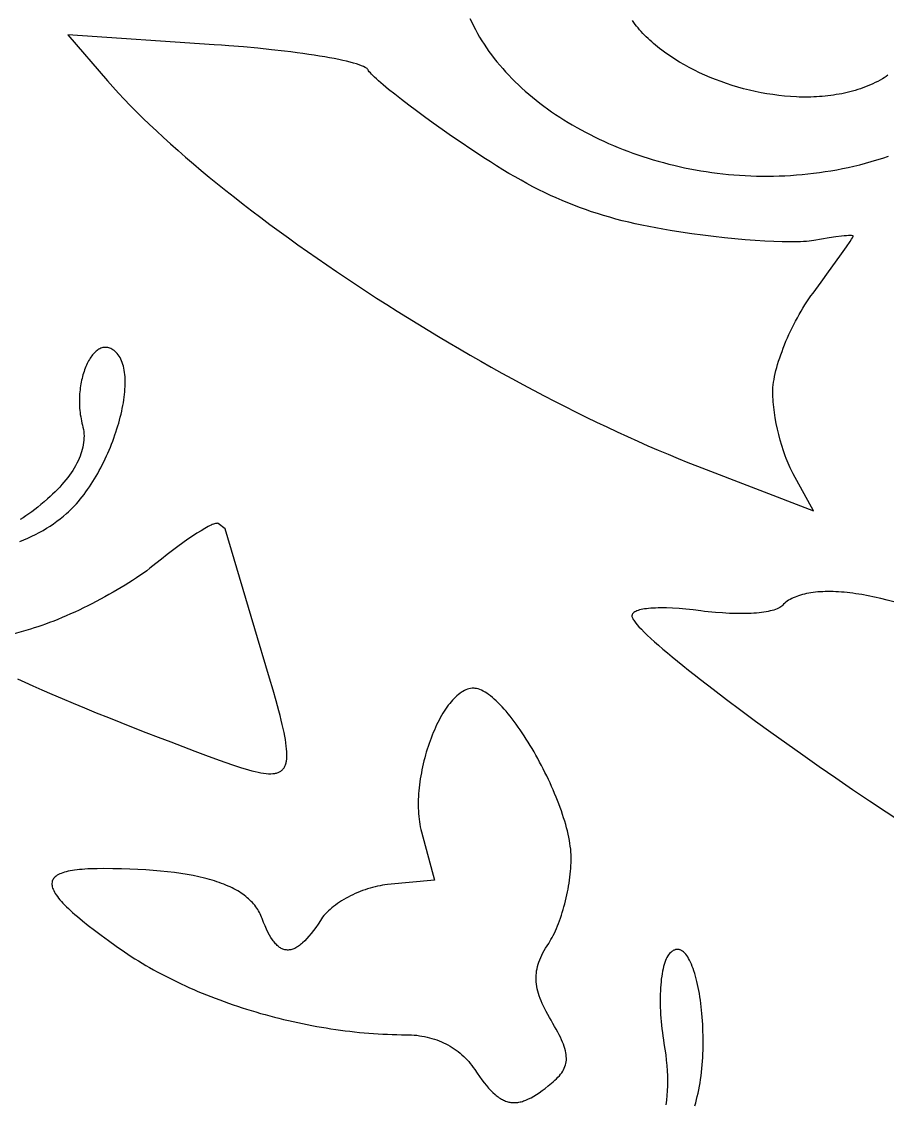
# Model space of a CAD drawing. Extents: x -500 to 500, y -999 to 1001.
# Drawn here: x 25.1 to 194.2, y -382.3 to -171.1 of the extents above; entities that cross this region are included whole.
import ezdxf

# ---------------------------------------------------------------- set-up
doc = ezdxf.new("R2010")
doc.units = 0
doc.layers.add('LAYER_1', color=18, linetype='CONTINUOUS')

msp = doc.modelspace()

# ---------------------------------------------------------------- linework, layer by layer
at = {"layer": 'LAYER_1'}
for points in [[(112.69, -170.47), (113.03, -171.2), (113.38, -171.94), (113.76, -172.66), (114.16, -173.38), (114.57, -174.1), (115, -174.81), (115.45, -175.51), (115.92, -176.21), (116.41, -176.9), (116.91, -177.59), (117.43, -178.27), (117.97, -178.94), (118.52, -179.61), (119.09, -180.27), (119.67, -180.92), (120.28, -181.56), (120.89, -182.2), (121.52, -182.83), (122.17, -183.45), (122.83, -184.07), (123.51, -184.67), (124.2, -185.27), (124.91, -185.86), (125.63, -186.44), (126.36, -187.01), (127.11, -187.58), (127.87, -188.13), (128.64, -188.68), (129.43, -189.21), (130.23, -189.74), (131.04, -190.26), (131.86, -190.77), (132.69, -191.26), (133.54, -191.75), (134.4, -192.23), (135.27, -192.7), (136.15, -193.15), (137.04, -193.6), (137.94, -194.03), (138.85, -194.46), (139.77, -194.87), (140.7, -195.27), (141.64, -195.66), (142.59, -196.04), (143.55, -196.4), (144.52, -196.76), (145.49, -197.1), (146.48, -197.43), (147.47, -197.75), (148.47, -198.05), (149.48, -198.34), (150.49, -198.62), (151.51, -198.89), (152.54, -199.14), (153.58, -199.38), (154.62, -199.61), (155.67, -199.82), (156.72, -200.02), (157.78, -200.2), (158.85, -200.37), (159.92, -200.53), (160.99, -200.67), (162.07, -200.79), (163.16, -200.91), (164.25, -201), (165.34, -201.08), (166.44, -201.15), (167.54, -201.2), (168.64, -201.24), (169.75, -201.26), (170.86, -201.26), (171.97, -201.25), (173.09, -201.22), (174.21, -201.17), (175.33, -201.11), (176.45, -201.03), (177.57, -200.94), (178.69, -200.83), (179.82, -200.7), (180.95, -200.55), (182.07, -200.38), (183.2, -200.2), (184.33, -200), (185.45, -199.78), (186.58, -199.55), (187.7, -199.29), (188.83, -199.02), (189.95, -198.73), (191.07, -198.42), (192.19, -198.09), (193.31, -197.74), (194.43, -197.38)], [(194.34, -181.57), (193.99, -181.81), (193.62, -182.05), (193.24, -182.27), (192.79, -182.52), (192.33, -182.76), (191.86, -183), (191.39, -183.22), (190.91, -183.43), (190.43, -183.64), (189.94, -183.83), (189.45, -184.01), (188.95, -184.19), (188.44, -184.35), (187.93, -184.51), (187.42, -184.66), (186.9, -184.8), (186.38, -184.92), (185.85, -185.04), (185.32, -185.16), (184.79, -185.26), (184.25, -185.35), (183.71, -185.44), (183.16, -185.51), (182.62, -185.58), (182.07, -185.64), (181.51, -185.69), (180.96, -185.73), (180.4, -185.77), (179.84, -185.79), (179.27, -185.81), (178.71, -185.82), (178.14, -185.83), (177.58, -185.82), (177.01, -185.81), (176.44, -185.79), (175.29, -185.72), (174.14, -185.63), (173, -185.51), (171.85, -185.35), (170.7, -185.18), (169.56, -184.97), (168.42, -184.73), (167.28, -184.48), (166.15, -184.19), (165.03, -183.88), (163.92, -183.55), (162.82, -183.19), (161.74, -182.81), (160.66, -182.4), (159.6, -181.98), (158.56, -181.53), (157.54, -181.06), (156.53, -180.58), (155.54, -180.07), (154.58, -179.54), (153.64, -179), (152.73, -178.44), (151.84, -177.86), (150.97, -177.26), (150.14, -176.65), (149.73, -176.34), (149.34, -176.02), (148.95, -175.71), (148.56, -175.38), (148.19, -175.06), (147.83, -174.73), (147.47, -174.4), (147.12, -174.06), (146.78, -173.72), (146.45, -173.38), (146.13, -173.03), (145.82, -172.69), (145.52, -172.33), (145.22, -171.98), (144.94, -171.62), (144.67, -171.26), (144.41, -170.9)], [(24.8, -272.58), (25.58, -272.26), (26.35, -271.92), (27.11, -271.57), (27.86, -271.2), (28.59, -270.82), (29.31, -270.42), (30.01, -270), (30.7, -269.56), (31.38, -269.11), (32.03, -268.64), (32.68, -268.16), (33.3, -267.66), (33.91, -267.14), (34.31, -266.78), (34.7, -266.41), (35.09, -266.02), (35.47, -265.62), (35.85, -265.2), (36.23, -264.77), (36.6, -264.32), (36.96, -263.87), (37.32, -263.4), (37.68, -262.92), (38.03, -262.42), (38.37, -261.92), (38.71, -261.41), (39.04, -260.89), (39.36, -260.36), (39.68, -259.83), (39.99, -259.28), (40.3, -258.73), (40.6, -258.17), (40.89, -257.61), (41.17, -257.04), (41.45, -256.47), (41.71, -255.89), (41.97, -255.31), (42.22, -254.73), (42.47, -254.15), (42.7, -253.56), (42.93, -252.97), (43.15, -252.38), (43.36, -251.79), (43.55, -251.21), (43.74, -250.62), (43.92, -250.03), (44.09, -249.45), (44.26, -248.87), (44.41, -248.3), (44.55, -247.72), (44.68, -247.16), (44.79, -246.59), (44.9, -246.04), (45, -245.49), (45.09, -244.94), (45.16, -244.41), (45.22, -243.88), (45.27, -243.36), (45.31, -242.85), (45.34, -242.35), (45.36, -241.86), (45.36, -241.38), (45.35, -240.91), (45.33, -240.45), (45.29, -240.01), (45.24, -239.58), (45.18, -239.16), (45.1, -238.76), (45.01, -238.37), (44.91, -238), (44.79, -237.65), (44.66, -237.31), (44.51, -236.99), (44.35, -236.68), (44.18, -236.39), (43.99, -236.13), (43.78, -235.88), (43.58, -235.67), (43.38, -235.48), (43.18, -235.31), (42.98, -235.17), (42.78, -235.04), (42.58, -234.93), (42.38, -234.84), (42.18, -234.77), (41.98, -234.72), (41.78, -234.69), (41.58, -234.68), (41.39, -234.68), (41.19, -234.7), (41, -234.74), (40.8, -234.79), (40.61, -234.86), (40.42, -234.95), (40.24, -235.05), (40.05, -235.16), (39.87, -235.29), (39.69, -235.44), (39.51, -235.6), (39.34, -235.77), (39.17, -235.95), (39, -236.15), (38.84, -236.36), (38.68, -236.58), (38.52, -236.82), (38.37, -237.06), (38.22, -237.32), (38.08, -237.58), (37.94, -237.86), (37.81, -238.15), (37.68, -238.44), (37.56, -238.75), (37.44, -239.06), (37.32, -239.38), (37.22, -239.71), (37.12, -240.05), (37.02, -240.39), (36.93, -240.74), (36.85, -241.1), (36.77, -241.47), (36.71, -241.83), (36.64, -242.21), (36.59, -242.59), (36.54, -242.97), (36.5, -243.36), (36.47, -243.75), (36.44, -244.15), (36.43, -244.55), (36.42, -244.95), (36.42, -245.36), (36.43, -245.76), (36.44, -246.17), (36.47, -246.58), (36.5, -246.99), (36.55, -247.4), (36.6, -247.81), (36.67, -248.22), (36.74, -248.63), (36.82, -249.04), (36.92, -249.45), (37.02, -249.85), (37.12, -250.27), (37.2, -250.69), (37.26, -251.11), (37.3, -251.54), (37.32, -251.96), (37.31, -252.4), (37.29, -252.83), (37.24, -253.27), (37.18, -253.71), (37.09, -254.16), (36.99, -254.6), (36.86, -255.05), (36.71, -255.5), (36.55, -255.95), (36.36, -256.41), (36.15, -256.86), (35.93, -257.32), (35.68, -257.78), (35.41, -258.24), (35.13, -258.7), (34.82, -259.16), (34.5, -259.63), (34.15, -260.09), (33.79, -260.55), (33.4, -261.02), (33, -261.48), (32.57, -261.95), (32.13, -262.41), (31.67, -262.88), (31.19, -263.34), (30.69, -263.8), (30.17, -264.26), (29.53, -264.82), (28.9, -265.35), (28.29, -265.85), (27.69, -266.33), (27.11, -266.78), (26.54, -267.2), (25.98, -267.59), (25.43, -267.96), (24.88, -268.3)], [(24.3, -299.38), (25.73, -300.04), (27.34, -300.76), (29.1, -301.54), (31.01, -302.37), (33.04, -303.23), (35.18, -304.13), (37.41, -305.06), (39.72, -306.01), (42.09, -306.97), (44.5, -307.93), (46.94, -308.9), (49.39, -309.86), (51.83, -310.8), (54.25, -311.72), (58.94, -313.5), (61.06, -314.3), (63.02, -315.03), (64.85, -315.68), (66.52, -316.26), (67.31, -316.52), (68.06, -316.76), (68.78, -316.98), (69.47, -317.18), (70.12, -317.35), (70.74, -317.51), (71.32, -317.64), (71.88, -317.74), (72.4, -317.82), (72.9, -317.88), (73.36, -317.91), (73.79, -317.92), (74.19, -317.9), (74.38, -317.88), (74.57, -317.85), (74.74, -317.82), (74.91, -317.78), (75.07, -317.73), (75.23, -317.68), (75.37, -317.62), (75.51, -317.55), (75.65, -317.48), (75.77, -317.39), (75.89, -317.3), (76.01, -317.21), (76.11, -317.1), (76.21, -316.99), (76.31, -316.87), (76.39, -316.74), (76.47, -316.61), (76.55, -316.47), (76.61, -316.32), (76.67, -316.16), (76.73, -315.99), (76.78, -315.82), (76.82, -315.64), (76.86, -315.45), (76.91, -315.04), (76.94, -314.6), (76.95, -314.13), (76.93, -313.62), (76.89, -313.08), (76.83, -312.51), (76.75, -311.9), (76.65, -311.25), (76.52, -310.56), (76.38, -309.84), (76.22, -309.08), (76.03, -308.28), (75.83, -307.44), (75.61, -306.57), (75.37, -305.65), (74.83, -303.7), (74.23, -301.58), (73.56, -299.29), (72.84, -296.83), (71.21, -291.37), (64.88, -270.11), (63.51, -269.09), (63.47, -269.07), (63.43, -269.05), (63.32, -269.03), (63.18, -269.04), (63.02, -269.07), (62.83, -269.12), (62.62, -269.19), (62.38, -269.28), (62.13, -269.39), (61.85, -269.52), (61.55, -269.68), (60.9, -270.04), (60.17, -270.47), (59.38, -270.97), (58.52, -271.53), (57.61, -272.15), (56.65, -272.83), (55.65, -273.55), (54.62, -274.33), (53.55, -275.15), (52.46, -276.01), (51.36, -276.9), (50.79, -277.36), (50.19, -277.82), (49.56, -278.29), (48.91, -278.75), (48.24, -279.23), (47.54, -279.7), (46.82, -280.17), (46.09, -280.64), (45.34, -281.11), (44.57, -281.58), (43.78, -282.04), (42.99, -282.5), (42.18, -282.96), (41.36, -283.41), (40.54, -283.86), (39.71, -284.3), (38.87, -284.73), (38.04, -285.15), (37.2, -285.56), (36.36, -285.96), (35.52, -286.35), (34.68, -286.73), (33.85, -287.1), (33.03, -287.45), (32.21, -287.79), (31.4, -288.11), (30.61, -288.42), (29.82, -288.71), (29.05, -288.98), (28.3, -289.23), (27.56, -289.47), (26.84, -289.68), (13.11, -293.63)], [(195.45, -284.39), (194.18, -284.04), (192.92, -283.71), (191.68, -283.43), (190.45, -283.17), (189.25, -282.95), (188.66, -282.85), (188.07, -282.77), (187.49, -282.68), (186.91, -282.61), (186.35, -282.55), (185.79, -282.5), (185.23, -282.45), (184.69, -282.41), (184.15, -282.38), (183.62, -282.37), (183.1, -282.36), (182.59, -282.35), (182.09, -282.36), (181.59, -282.38), (181.11, -282.4), (180.64, -282.44), (180.18, -282.48), (179.72, -282.53), (179.28, -282.59), (178.85, -282.67), (178.43, -282.75), (178.03, -282.84), (177.63, -282.93), (177.25, -283.04), (176.88, -283.16), (176.52, -283.29), (176.18, -283.42), (175.85, -283.57), (175.53, -283.72), (175.23, -283.89), (174.94, -284.06), (174.67, -284.24), (174.41, -284.44), (174.17, -284.64), (173.94, -284.85), (173.73, -285.07), (173.58, -285.22), (173.4, -285.36), (173.19, -285.5), (172.95, -285.63), (172.68, -285.75), (172.39, -285.86), (172.07, -285.96), (171.72, -286.06), (171.35, -286.15), (170.96, -286.24), (170.54, -286.32), (170.1, -286.38), (169.64, -286.45), (169.16, -286.5), (168.66, -286.55), (168.14, -286.59), (167.6, -286.62), (167.04, -286.64), (166.46, -286.66), (165.87, -286.66), (165.26, -286.66), (164.64, -286.66), (164.01, -286.64), (163.36, -286.62), (162.7, -286.58), (162.02, -286.54), (160.65, -286.44), (159.23, -286.3), (158.51, -286.22), (157.78, -286.13), (156.3, -285.95), (154.88, -285.8), (153.53, -285.69), (152.26, -285.61), (151.07, -285.56), (150.51, -285.55), (149.97, -285.55), (149.45, -285.55), (148.95, -285.57), (148.47, -285.59), (148.02, -285.62), (147.59, -285.65), (147.19, -285.7), (146.81, -285.75), (146.45, -285.81), (146.12, -285.88), (145.82, -285.95), (145.55, -286.03), (145.3, -286.13), (145.08, -286.22), (144.88, -286.33), (144.72, -286.44), (144.58, -286.56), (144.47, -286.69), (144.4, -286.83), (144.37, -286.9), (144.35, -286.97), (144.34, -287.05), (144.33, -287.12), (144.34, -287.23), (144.37, -287.36), (144.42, -287.49), (144.49, -287.64), (144.58, -287.8), (144.68, -287.97), (144.81, -288.15), (144.95, -288.34), (145.29, -288.76), (145.7, -289.23), (146.18, -289.73), (146.72, -290.28), (147.33, -290.87), (148, -291.49), (148.72, -292.15), (149.51, -292.85), (150.36, -293.58), (151.26, -294.34), (152.21, -295.13), (153.21, -295.95), (154.26, -296.8), (155.36, -297.68), (156.5, -298.58), (157.69, -299.51), (160.18, -301.43), (162.82, -303.43), (165.59, -305.5), (168.48, -307.63), (171.48, -309.8), (174.56, -312.01), (177.71, -314.24), (180.91, -316.49), (184.16, -318.74), (187.43, -320.98), (190.71, -323.2), (193.98, -325.39), (197.23, -327.54)], [(156.6, -382.77), (156.78, -382.17), (156.95, -381.55), (157.1, -380.92), (157.25, -380.27), (157.39, -379.62), (157.51, -378.95), (157.63, -378.27), (157.73, -377.59), (157.83, -376.89), (157.91, -376.19), (157.99, -375.48), (158.05, -374.77), (158.11, -374.06), (158.15, -373.34), (158.19, -372.61), (158.22, -371.89), (158.23, -371.16), (158.24, -370.44), (158.24, -369.72), (158.23, -368.99), (158.21, -368.28), (158.19, -367.56), (158.15, -366.85), (158.11, -366.15), (158.06, -365.45), (158, -364.76), (157.94, -364.08), (157.86, -363.41), (157.78, -362.75), (157.69, -362.1), (157.6, -361.46), (157.5, -360.84), (157.39, -360.23), (157.27, -359.64), (157.15, -359.06), (157.02, -358.49), (156.89, -357.95), (156.74, -357.42), (156.6, -356.92), (156.44, -356.43), (156.29, -355.97), (156.12, -355.53), (155.95, -355.11), (155.78, -354.71), (155.6, -354.35), (155.41, -354), (155.22, -353.69), (155.03, -353.4), (154.83, -353.14), (154.63, -352.91), (154.42, -352.71), (154.21, -352.54), (154.1, -352.47), (153.99, -352.41), (153.89, -352.35), (153.78, -352.31), (153.66, -352.27), (153.55, -352.24), (153.44, -352.22), (153.33, -352.21), (153.21, -352.21), (153.1, -352.21), (152.98, -352.23), (152.86, -352.26), (152.75, -352.29), (152.63, -352.34), (152.51, -352.39), (152.39, -352.46), (152.27, -352.53), (152.15, -352.61), (152.03, -352.71), (151.9, -352.81), (151.66, -353.05), (151.48, -353.26), (151.32, -353.5), (151.16, -353.77), (151.01, -354.07), (150.87, -354.4), (150.74, -354.77), (150.62, -355.15), (150.5, -355.57), (150.4, -356.01), (150.3, -356.48), (150.22, -356.96), (150.14, -357.47), (150.07, -358.01), (150.01, -358.56), (149.96, -359.13), (149.92, -359.71), (149.89, -360.32), (149.86, -360.94), (149.85, -361.57), (149.85, -362.22), (149.86, -362.88), (149.87, -363.55), (149.9, -364.22), (149.94, -364.91), (149.98, -365.61), (150.04, -366.31), (150.1, -367.02), (150.18, -367.73), (150.27, -368.44), (150.36, -369.16), (150.47, -369.87), (150.59, -370.59), (150.77, -371.7), (150.92, -372.78), (151.04, -373.85), (151.14, -374.89), (151.21, -375.92), (151.26, -376.93), (151.28, -377.91), (151.27, -378.88), (151.23, -379.82), (151.17, -380.74), (151.09, -381.65), (150.98, -382.53)]]:
    msp.add_lwpolyline(points, dxfattribs=at)
for points in [[(171.84, -243.44), (171.85, -242.98), (171.88, -242.5), (171.93, -241.99), (172, -241.47), (172.09, -240.93), (172.19, -240.37), (172.32, -239.8), (172.46, -239.21), (172.62, -238.61), (172.79, -238), (172.98, -237.38), (173.19, -236.75), (173.41, -236.11), (173.64, -235.47), (173.89, -234.81), (174.15, -234.16), (174.42, -233.5), (174.71, -232.84), (175, -232.18), (175.31, -231.52), (175.63, -230.86), (175.96, -230.21), (176.3, -229.55), (176.65, -228.91), (177, -228.27), (177.37, -227.64), (177.74, -227.02), (178.12, -226.41), (178.51, -225.81), (178.9, -225.23), (179.3, -224.65), (179.7, -224.1), (181.28, -221.96), (182.75, -219.93), (184.08, -218.08), (185.25, -216.45), (186.21, -215.07), (186.94, -214), (187.2, -213.59), (187.4, -213.28), (187.52, -213.06), (187.55, -213), (187.56, -212.95), (187.55, -212.93), (187.52, -212.91), (187.47, -212.89), (187.4, -212.88), (187.21, -212.86), (186.95, -212.86), (186.62, -212.87), (186.23, -212.9), (185.79, -212.94), (185.29, -212.99), (184.14, -213.13), (182.83, -213.32), (181.38, -213.55), (179.83, -213.82), (179.41, -213.89), (178.94, -213.94), (178.42, -213.99), (177.86, -214.03), (177.26, -214.06), (176.62, -214.08), (175.94, -214.09), (175.23, -214.09), (174.48, -214.09), (173.69, -214.07), (172.03, -214.02), (170.26, -213.93), (168.4, -213.81), (166.45, -213.67), (164.44, -213.49), (162.38, -213.28), (160.27, -213.04), (158.15, -212.78), (156.01, -212.5), (153.88, -212.18), (151.77, -211.85), (150.35, -211.61), (148.97, -211.36), (147.61, -211.1), (146.28, -210.83), (144.98, -210.55), (143.7, -210.25), (142.45, -209.95), (141.21, -209.63), (139.99, -209.29), (138.79, -208.94), (137.6, -208.58), (136.42, -208.2), (135.26, -207.8), (134.11, -207.38), (132.96, -206.95), (131.82, -206.49), (130.68, -206.02), (129.54, -205.52), (128.41, -205.01), (127.27, -204.47), (126.13, -203.91), (124.99, -203.32), (123.83, -202.71), (122.67, -202.07), (121.5, -201.41), (120.32, -200.72), (119.12, -200.01), (117.91, -199.27), (116.68, -198.49), (115.43, -197.69), (114.16, -196.86), (112.86, -196), (110.96, -194.71), (109.1, -193.43), (107.29, -192.16), (105.53, -190.91), (103.85, -189.69), (102.24, -188.51), (100.73, -187.37), (99.31, -186.29), (98, -185.27), (96.81, -184.32), (95.76, -183.44), (94.84, -182.65), (94.44, -182.29), (94.08, -181.95), (93.75, -181.64), (93.47, -181.36), (93.24, -181.1), (93.04, -180.87), (92.89, -180.67), (92.79, -180.5), (92.74, -180.42), (92.68, -180.34), (92.59, -180.26), (92.49, -180.18), (92.37, -180.1), (92.23, -180.02), (91.91, -179.86), (91.51, -179.69), (91.06, -179.52), (90.54, -179.35), (89.95, -179.18), (89.31, -179.01), (88.61, -178.84), (87.86, -178.67), (87.06, -178.5), (86.2, -178.32), (85.29, -178.15), (84.34, -177.99), (83.34, -177.82), (82.29, -177.65), (81.21, -177.49), (80.08, -177.33), (78.92, -177.17), (77.72, -177.01), (76.49, -176.86), (73.93, -176.57), (71.25, -176.29), (68.48, -176.04), (65.63, -175.8), (64.18, -175.69), (62.71, -175.59), (34.13, -173.69), (41.92, -182.66), (42.96, -183.84), (44.05, -185.03), (45.18, -186.23), (46.35, -187.45), (47.57, -188.68), (48.82, -189.92), (50.12, -191.17), (51.45, -192.43), (52.82, -193.7), (54.23, -194.97), (55.68, -196.25), (57.15, -197.54), (58.67, -198.84), (60.21, -200.14), (61.79, -201.45), (63.4, -202.76), (65.04, -204.08), (66.7, -205.39), (68.4, -206.71), (70.12, -208.03), (71.86, -209.36), (73.64, -210.68), (75.43, -212), (77.25, -213.32), (79.09, -214.64), (80.95, -215.96), (82.83, -217.28), (84.73, -218.59), (86.65, -219.89), (88.58, -221.19), (90.53, -222.49), (92.49, -223.78), (94.47, -225.06), (96.46, -226.34), (98.46, -227.61), (100.48, -228.87), (102.5, -230.11), (104.53, -231.35), (106.57, -232.58), (108.62, -233.8), (110.67, -235), (112.73, -236.2), (114.79, -237.37), (116.85, -238.54), (118.92, -239.69), (120.98, -240.82), (123.05, -241.94), (125.11, -243.04), (127.18, -244.13), (129.23, -245.19), (131.29, -246.24), (133.34, -247.27), (135.38, -248.28), (137.42, -249.27), (139.45, -250.23), (141.47, -251.18), (143.47, -252.1), (145.47, -253), (147.46, -253.88), (149.43, -254.73), (151.39, -255.55), (153.33, -256.35), (155.25, -257.13), (157.16, -257.87), (179.81, -266.61), (175.83, -259.39), (175.62, -259), (175.42, -258.6), (175.22, -258.19), (175.03, -257.76), (174.83, -257.31), (174.64, -256.85), (174.46, -256.38), (174.28, -255.89), (173.93, -254.89), (173.6, -253.86), (173.29, -252.8), (173.01, -251.72), (172.75, -250.63), (172.52, -249.55), (172.32, -248.46), (172.15, -247.4), (172.08, -246.87), (172.02, -246.35), (171.97, -245.84), (171.92, -245.34), (171.89, -244.85), (171.86, -244.37), (171.84, -243.9)], [(128.55, -366.06), (128.2, -365.48), (127.88, -364.91), (127.58, -364.36), (127.3, -363.82), (127.04, -363.3), (126.8, -362.78), (126.59, -362.28), (126.39, -361.79), (126.22, -361.31), (126.07, -360.83), (125.94, -360.37), (125.83, -359.91), (125.74, -359.46), (125.68, -359.01), (125.63, -358.57), (125.61, -358.13), (125.6, -357.7), (125.62, -357.27), (125.66, -356.84), (125.72, -356.41), (125.8, -355.98), (125.9, -355.55), (126.02, -355.12), (126.17, -354.69), (126.33, -354.25), (126.52, -353.81), (126.72, -353.37), (126.95, -352.92), (127.2, -352.46), (127.47, -352), (127.76, -351.53), (128.07, -351.05), (128.3, -350.69), (128.52, -350.31), (128.75, -349.9), (128.97, -349.48), (129.18, -349.04), (129.39, -348.59), (129.6, -348.12), (129.8, -347.63), (130, -347.13), (130.19, -346.61), (130.37, -346.09), (130.55, -345.55), (130.73, -345.01), (130.89, -344.45), (131.05, -343.89), (131.21, -343.32), (131.35, -342.75), (131.49, -342.17), (131.62, -341.59), (131.74, -341.01), (131.85, -340.43), (131.96, -339.84), (132.05, -339.26), (132.14, -338.68), (132.22, -338.1), (132.28, -337.53), (132.34, -336.97), (132.39, -336.41), (132.42, -335.85), (132.45, -335.31), (132.46, -334.78), (132.46, -334.26), (132.45, -333.74), (132.42, -333.2), (132.37, -332.66), (132.3, -332.09), (132.22, -331.52), (132.12, -330.93), (132, -330.33), (131.87, -329.72), (131.72, -329.09), (131.56, -328.46), (131.39, -327.82), (131.2, -327.17), (130.99, -326.52), (130.78, -325.85), (130.55, -325.18), (130.31, -324.51), (130.06, -323.83), (129.8, -323.15), (129.53, -322.47), (129.24, -321.78), (128.95, -321.09), (128.65, -320.4), (128.34, -319.72), (128.02, -319.03), (127.69, -318.34), (127.35, -317.66), (127.01, -316.98), (126.66, -316.31), (126.31, -315.64), (125.95, -314.97), (125.58, -314.32), (125.21, -313.67), (124.84, -313.02), (124.46, -312.39), (124.07, -311.77), (123.69, -311.15), (123.3, -310.55), (122.91, -309.96), (122.51, -309.38), (122.12, -308.81), (121.73, -308.26), (121.33, -307.73), (120.93, -307.2), (120.54, -306.7), (120.14, -306.21), (119.75, -305.74), (119.36, -305.29), (118.97, -304.86), (118.58, -304.45), (118.2, -304.06), (117.82, -303.69), (117.44, -303.35), (117.07, -303.02), (116.7, -302.73), (116.34, -302.45), (115.99, -302.2), (115.64, -301.98), (115.29, -301.79), (114.96, -301.62), (114.63, -301.48), (114.31, -301.37), (114, -301.29), (113.69, -301.25), (113.54, -301.23), (113.4, -301.23), (113.1, -301.24), (112.8, -301.28), (112.5, -301.35), (112.2, -301.43), (111.91, -301.55), (111.61, -301.68), (111.31, -301.84), (111.02, -302.02), (110.73, -302.23), (110.44, -302.45), (110.15, -302.69), (109.86, -302.96), (109.58, -303.24), (109.29, -303.54), (109.01, -303.86), (108.74, -304.2), (108.47, -304.55), (108.2, -304.92), (107.93, -305.31), (107.67, -305.71), (107.41, -306.13), (107.16, -306.56), (106.91, -307), (106.66, -307.45), (106.42, -307.92), (106.19, -308.4), (105.96, -308.89), (105.74, -309.39), (105.52, -309.9), (105.31, -310.42), (105.1, -310.95), (104.9, -311.48), (104.71, -312.03), (104.52, -312.58), (104.35, -313.13), (104.17, -313.69), (104.01, -314.26), (103.86, -314.83), (103.71, -315.4), (103.57, -315.98), (103.44, -316.56), (103.31, -317.14), (103.2, -317.73), (103.1, -318.31), (103, -318.9), (102.91, -319.48), (102.84, -320.07), (102.77, -320.65), (102.71, -321.23), (102.67, -321.8), (102.63, -322.38), (102.61, -322.95), (102.59, -323.51), (102.59, -324.07), (102.6, -324.63), (102.62, -325.17), (102.65, -325.71), (102.7, -326.25), (102.76, -326.77), (102.82, -327.29), (102.91, -327.8), (103, -328.29), (103.11, -328.78), (103.23, -329.26), (105.8, -338.67), (96.58, -339.57), (96.1, -339.63), (95.62, -339.7), (95.13, -339.78), (94.65, -339.88), (94.16, -339.99), (93.67, -340.11), (93.18, -340.25), (92.69, -340.4), (92.21, -340.56), (91.72, -340.74), (91.24, -340.92), (90.77, -341.12), (90.3, -341.32), (89.83, -341.54), (89.38, -341.76), (88.93, -342), (88.49, -342.24), (88.06, -342.49), (87.64, -342.74), (87.23, -343.01), (86.83, -343.28), (86.44, -343.56), (86.07, -343.84), (85.71, -344.13), (85.37, -344.42), (85.05, -344.72), (84.74, -345.02), (84.45, -345.32), (84.18, -345.63), (83.92, -345.94), (83.69, -346.25), (83.48, -346.56), (83.02, -347.27), (82.57, -347.93), (82.12, -348.55), (81.68, -349.12), (81.25, -349.65), (80.83, -350.12), (80.42, -350.56), (80.02, -350.94), (79.82, -351.11), (79.62, -351.28), (79.42, -351.43), (79.23, -351.57), (79.04, -351.7), (78.85, -351.81), (78.66, -351.92), (78.47, -352.01), (78.28, -352.1), (78.1, -352.17), (77.92, -352.22), (77.74, -352.27), (77.56, -352.31), (77.38, -352.33), (77.21, -352.34), (77.03, -352.34), (76.86, -352.33), (76.69, -352.31), (76.52, -352.27), (76.35, -352.23), (76.18, -352.17), (76.02, -352.1), (75.85, -352.02), (75.69, -351.93), (75.53, -351.82), (75.37, -351.71), (75.21, -351.58), (75.05, -351.44), (74.89, -351.29), (74.74, -351.13), (74.58, -350.95), (74.43, -350.77), (74.28, -350.57), (74.12, -350.36), (73.83, -349.91), (73.53, -349.41), (73.24, -348.86), (72.95, -348.27), (72.67, -347.63), (72.39, -346.94), (72.11, -346.21), (71.99, -345.9), (71.86, -345.59), (71.72, -345.3), (71.57, -345), (71.41, -344.71), (71.24, -344.43), (71.06, -344.15), (70.86, -343.88), (70.66, -343.61), (70.44, -343.35), (70.21, -343.09), (69.97, -342.84), (69.73, -342.59), (69.47, -342.35), (69.19, -342.12), (68.91, -341.88), (68.62, -341.66), (68.31, -341.44), (67.99, -341.22), (67.67, -341.01), (67.33, -340.8), (66.97, -340.6), (66.61, -340.4), (66.24, -340.21), (65.85, -340.03), (65.45, -339.84), (65.04, -339.67), (64.62, -339.5), (64.19, -339.33), (63.74, -339.17), (63.29, -339.01), (62.82, -338.86), (62.34, -338.71), (61.84, -338.57), (61.34, -338.43), (60.82, -338.3), (59.75, -338.04), (58.63, -337.81), (57.46, -337.6), (56.23, -337.4), (54.96, -337.22), (53.64, -337.07), (52.27, -336.93), (50.84, -336.8), (49.37, -336.7), (47.84, -336.61), (46.26, -336.55), (44.62, -336.5), (42.93, -336.46), (41.19, -336.45), (39.87, -336.46), (38.63, -336.49), (38.05, -336.52), (37.49, -336.55), (36.96, -336.59), (36.44, -336.63), (35.95, -336.69), (35.49, -336.75), (35.04, -336.81), (34.62, -336.89), (34.23, -336.97), (33.85, -337.06), (33.5, -337.15), (33.17, -337.26), (32.87, -337.37), (32.59, -337.49), (32.33, -337.61), (32.1, -337.75), (31.89, -337.89), (31.7, -338.04), (31.53, -338.2), (31.39, -338.36), (31.28, -338.54), (31.18, -338.72), (31.11, -338.91), (31.07, -339.11), (31.04, -339.32), (31.04, -339.53), (31.07, -339.76), (31.11, -339.99), (31.18, -340.24), (31.28, -340.49), (31.4, -340.75), (31.54, -341.02), (31.7, -341.3), (31.89, -341.59), (32.11, -341.89), (32.34, -342.2), (32.6, -342.51), (32.89, -342.84), (33.2, -343.18), (33.53, -343.52), (33.88, -343.88), (34.26, -344.25), (34.67, -344.63), (35.1, -345.01), (35.55, -345.41), (36.02, -345.82), (37.05, -346.67), (38.16, -347.56), (39.38, -348.49), (40.69, -349.47), (42.1, -350.49), (43.61, -351.56), (45.21, -352.67), (45.88, -353.13), (46.56, -353.58), (47.26, -354.03), (47.96, -354.47), (48.67, -354.9), (49.4, -355.33), (50.13, -355.76), (50.87, -356.18), (51.62, -356.59), (52.38, -357), (53.15, -357.4), (53.93, -357.8), (54.71, -358.19), (55.5, -358.58), (56.3, -358.96), (57.11, -359.33), (57.93, -359.7), (58.75, -360.06), (59.58, -360.41), (60.41, -360.76), (61.25, -361.11), (62.1, -361.44), (62.96, -361.77), (63.82, -362.09), (64.68, -362.41), (65.55, -362.72), (66.42, -363.02), (67.3, -363.32), (68.19, -363.61), (69.08, -363.89), (69.97, -364.17), (70.87, -364.43), (71.77, -364.7), (72.67, -364.95), (73.58, -365.2), (74.49, -365.43), (75.4, -365.67), (76.31, -365.89), (77.23, -366.11), (78.15, -366.32), (79.07, -366.52), (79.99, -366.71), (80.91, -366.9), (81.84, -367.07), (82.76, -367.24), (83.69, -367.41), (84.62, -367.56), (85.54, -367.71), (86.47, -367.84), (87.4, -367.97), (88.32, -368.09), (89.25, -368.21), (90.17, -368.31), (91.1, -368.41), (92.02, -368.49), (92.94, -368.57), (93.86, -368.64), (94.77, -368.7), (95.69, -368.75), (96.6, -368.79), (97.51, -368.83), (98.41, -368.85), (99.32, -368.87), (100.21, -368.87), (100.75, -368.88), (101.27, -368.9), (101.79, -368.94), (102.31, -368.99), (102.82, -369.06), (103.32, -369.13), (103.82, -369.23), (104.31, -369.33), (104.79, -369.45), (105.27, -369.58), (105.74, -369.73), (106.2, -369.89), (106.66, -370.06), (107.11, -370.24), (107.55, -370.44), (107.98, -370.65), (108.4, -370.87), (108.82, -371.11), (109.22, -371.35), (109.62, -371.61), (110.01, -371.89), (110.39, -372.17), (110.76, -372.47), (111.12, -372.78), (111.47, -373.1), (111.81, -373.43), (112.14, -373.77), (112.45, -374.12), (112.76, -374.49), (113.06, -374.87), (113.34, -375.26), (113.62, -375.65), (114.09, -376.37), (114.56, -377.03), (115.02, -377.66), (115.46, -378.25), (115.9, -378.79), (116.34, -379.29), (116.76, -379.75), (117.18, -380.17), (117.6, -380.55), (117.81, -380.72), (118.01, -380.88), (118.22, -381.03), (118.43, -381.18), (118.63, -381.31), (118.84, -381.43), (119.04, -381.55), (119.25, -381.65), (119.46, -381.74), (119.66, -381.82), (119.87, -381.9), (120.08, -381.96), (120.29, -382.01), (120.5, -382.06), (120.71, -382.09), (120.93, -382.11), (121.14, -382.13), (121.36, -382.13), (121.57, -382.12), (121.79, -382.11), (122.02, -382.08), (122.24, -382.05), (122.47, -382), (122.7, -381.95), (122.93, -381.89), (123.16, -381.81), (123.4, -381.73), (123.64, -381.64), (124.13, -381.42), (124.63, -381.17), (125.15, -380.88), (125.68, -380.55), (126.23, -380.19), (126.8, -379.79), (127.38, -379.35), (127.99, -378.88), (128.61, -378.36), (128.97, -378.06), (129.3, -377.76), (129.61, -377.47), (129.89, -377.18), (130.16, -376.88), (130.4, -376.59), (130.61, -376.3), (130.81, -376), (130.98, -375.7), (131.12, -375.4), (131.25, -375.09), (131.35, -374.78), (131.43, -374.47), (131.48, -374.14), (131.52, -373.81), (131.53, -373.47), (131.51, -373.11), (131.48, -372.75), (131.42, -372.38), (131.33, -371.99), (131.23, -371.59), (131.1, -371.18), (130.95, -370.75), (130.77, -370.3), (130.58, -369.84), (130.36, -369.36), (130.11, -368.87), (129.84, -368.35), (129.55, -367.81), (129.24, -367.25), (128.9, -366.67)]]:
    msp.add_lwpolyline(points, close=True, dxfattribs=at)

doc.saveas('drawing.dxf')
